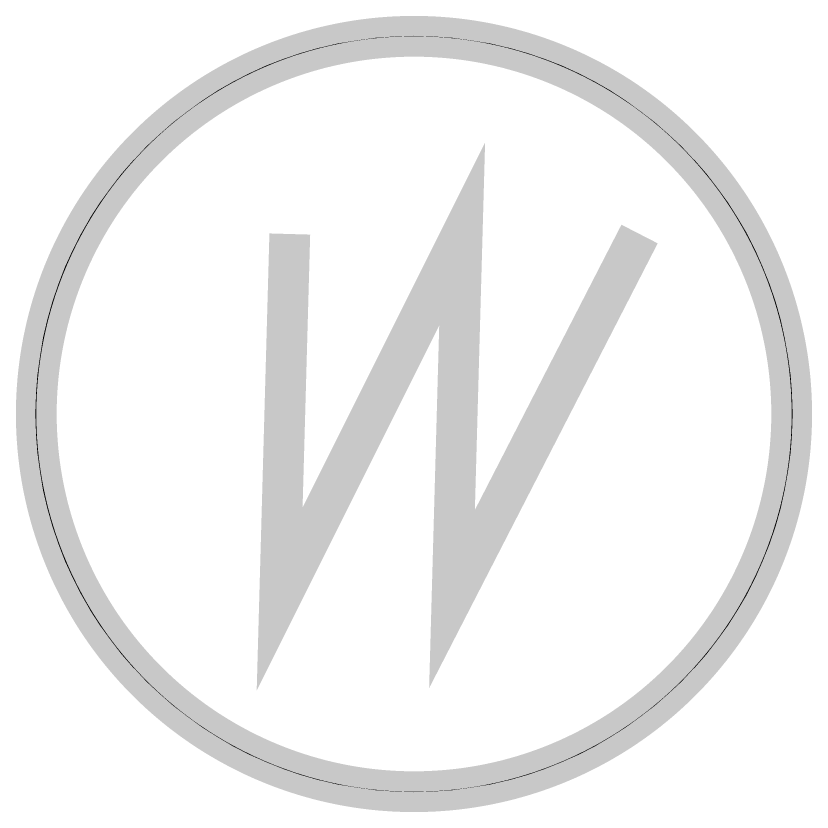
# Model space of a CAD drawing. Header units: inches. Extents: x -12627 to 89034, y -36671 to 6536.
# Drawn here: x 4122.73 to 4154.35, y 1617.08 to 1648.7 of the extents above; entities that cross this region are included whole.
import ezdxf

# ---------------------------------------------------------------- set-up
doc = ezdxf.new("R2010")
doc.units = ezdxf.units.IN
doc.header["$MEASUREMENT"] = 0
doc.set_wipeout_variables(frame=1)
doc.layers.add('22 (E) Water', color=150, linetype='WATER', true_color=0x007fff)
doc.styles.get("Standard").update_dxf_attribs({"font": 'arial.ttf'})
doc.linetypes.add('WATER', pattern='A,0.5,-0.03,["W",Standard,S=0.07,R=0,X=0.01,Y=-0.03],-0.13,0.3', length=0.96)

# ---------------------------------------------------------------- blocks, each defined once
blk = doc.blocks.new('MANHOLE - WATER')
blk.add_circle((0, 0), 0.0926)
blk.add_wipeout([(-0.0926, -0.00028), (-0.0926, -0.00085), (-0.09259, -0.00142), (-0.09258, -0.00199), (-0.09257, -0.00256), (-0.09255, -0.00312), (-0.09253, -0.00369), (-0.0925, -0.00426), (-0.09248, -0.00483), (-0.09244, -0.00539), (-0.09241, -0.00596), (-0.09237, -0.00653), (-0.09233, -0.0071), (-0.09228, -0.00766), (-0.09224, -0.00823), (-0.09218, -0.00879), (-0.09213, -0.00936), (-0.09207, -0.00992), (-0.09201, -0.01049), (-0.09194, -0.01105), (-0.09187, -0.01162), (-0.0918, -0.01218), (-0.09172, -0.01274), (-0.09164, -0.01331), (-0.09156, -0.01387), (-0.09147, -0.01443), (-0.09138, -0.01499), (-0.09129, -0.01555), (-0.09119, -0.01611), (-0.09109, -0.01667), (-0.09099, -0.01723), (-0.09088, -0.01779), (-0.09077, -0.01834), (-0.09065, -0.0189), (-0.09053, -0.01946), (-0.09041, -0.02001), (-0.09029, -0.02057), (-0.09016, -0.02112), (-0.09003, -0.02167), (-0.0899, -0.02222), (-0.08976, -0.02278), (-0.08962, -0.02333), (-0.08947, -0.02388), (-0.08932, -0.02442), (-0.08917, -0.02497), (-0.08902, -0.02552), (-0.08886, -0.02606), (-0.0887, -0.02661), (-0.08853, -0.02715), (-0.08836, -0.0277), (-0.08819, -0.02824), (-0.08802, -0.02878), (-0.08784, -0.02932), (-0.08766, -0.02986), (-0.08747, -0.03039), (-0.08728, -0.03093), (-0.08709, -0.03146), (-0.0869, -0.032), (-0.0867, -0.03253), (-0.0865, -0.03306), (-0.08629, -0.03359), (-0.08609, -0.03412), (-0.08588, -0.03465), (-0.08566, -0.03517), (-0.08544, -0.0357), (-0.08522, -0.03622), (-0.085, -0.03675), (-0.08477, -0.03727), (-0.08454, -0.03779), (-0.08431, -0.0383), (-0.08407, -0.03882), (-0.08383, -0.03934), (-0.08359, -0.03985), (-0.08334, -0.04036), (-0.08309, -0.04087), (-0.08284, -0.04138), (-0.08259, -0.04189), (-0.08233, -0.04239), (-0.08207, -0.0429), (-0.0818, -0.0434), (-0.08153, -0.0439), (-0.08126, -0.0444), (-0.08099, -0.0449), (-0.08071, -0.0454), (-0.08043, -0.04589), (-0.08015, -0.04638), (-0.07986, -0.04687), (-0.07957, -0.04736), (-0.07928, -0.04785), (-0.07899, -0.04834), (-0.07869, -0.04882), (-0.07839, -0.0493), (-0.07808, -0.04978), (-0.07778, -0.05026), (-0.07747, -0.05074), (-0.07715, -0.05121), (-0.07684, -0.05168), (-0.07652, -0.05215), (-0.0762, -0.05262), (-0.07587, -0.05309), (-0.07555, -0.05355), (-0.07522, -0.05402), (-0.07488, -0.05448), (-0.07455, -0.05493), (-0.07421, -0.05539), (-0.07387, -0.05585), (-0.07352, -0.0563), (-0.07318, -0.05675), (-0.07283, -0.0572), (-0.07248, -0.05764), (-0.07212, -0.05808), (-0.07176, -0.05853), (-0.0714, -0.05897), (-0.07104, -0.0594), (-0.07067, -0.05984), (-0.0703, -0.06027), (-0.06993, -0.0607), (-0.06956, -0.06113), (-0.06918, -0.06155), (-0.0688, -0.06198), (-0.06842, -0.0624), (-0.06804, -0.06282), (-0.06765, -0.06323), (-0.06726, -0.06365), (-0.06687, -0.06406), (-0.06648, -0.06447), (-0.06608, -0.06487), (-0.06568, -0.06528), (-0.06528, -0.06568), (-0.06487, -0.06608), (-0.06447, -0.06648), (-0.06406, -0.06687), (-0.06365, -0.06726), (-0.06323, -0.06765), (-0.06282, -0.06804), (-0.0624, -0.06842), (-0.06198, -0.0688), (-0.06155, -0.06918), (-0.06113, -0.06956), (-0.0607, -0.06993), (-0.06027, -0.0703), (-0.05984, -0.07067), (-0.0594, -0.07104), (-0.05897, -0.0714), (-0.05853, -0.07176), (-0.05808, -0.07212), (-0.05764, -0.07248), (-0.0572, -0.07283), (-0.05675, -0.07318), (-0.0563, -0.07352), (-0.05585, -0.07387), (-0.05539, -0.07421), (-0.05493, -0.07455), (-0.05448, -0.07488), (-0.05402, -0.07522), (-0.05355, -0.07555), (-0.05309, -0.07587), (-0.05262, -0.0762), (-0.05215, -0.07652), (-0.05168, -0.07684), (-0.05121, -0.07715), (-0.05074, -0.07747), (-0.05026, -0.07778), (-0.04978, -0.07808), (-0.0493, -0.07839), (-0.04882, -0.07869), (-0.04834, -0.07899), (-0.04785, -0.07928), (-0.04736, -0.07957), (-0.04687, -0.07986), (-0.04638, -0.08015), (-0.04589, -0.08043), (-0.0454, -0.08071), (-0.0449, -0.08099), (-0.0444, -0.08126), (-0.0439, -0.08153), (-0.0434, -0.0818), (-0.0429, -0.08207), (-0.04239, -0.08233), (-0.04189, -0.08259), (-0.04138, -0.08284), (-0.04087, -0.08309), (-0.04036, -0.08334), (-0.03985, -0.08359), (-0.03934, -0.08383), (-0.03882, -0.08407), (-0.0383, -0.08431), (-0.03779, -0.08454), (-0.03727, -0.08477), (-0.03675, -0.085), (-0.03622, -0.08522), (-0.0357, -0.08544), (-0.03517, -0.08566), (-0.03465, -0.08588), (-0.03412, -0.08609), (-0.03359, -0.08629), (-0.03306, -0.0865), (-0.03253, -0.0867), (-0.032, -0.0869), (-0.03146, -0.08709), (-0.03093, -0.08728), (-0.03039, -0.08747), (-0.02986, -0.08766), (-0.02932, -0.08784), (-0.02878, -0.08802), (-0.02824, -0.08819), (-0.0277, -0.08836), (-0.02715, -0.08853), (-0.02661, -0.0887), (-0.02606, -0.08886), (-0.02552, -0.08902), (-0.02497, -0.08917), (-0.02442, -0.08932), (-0.02388, -0.08947), (-0.02333, -0.08962), (-0.02278, -0.08976), (-0.02222, -0.0899), (-0.02167, -0.09003), (-0.02112, -0.09016), (-0.02057, -0.09029), (-0.02001, -0.09041), (-0.01946, -0.09053), (-0.0189, -0.09065), (-0.01834, -0.09077), (-0.01779, -0.09088), (-0.01723, -0.09099), (-0.01667, -0.09109), (-0.01611, -0.09119), (-0.01555, -0.09129), (-0.01499, -0.09138), (-0.01443, -0.09147), (-0.01387, -0.09156), (-0.01331, -0.09164), (-0.01274, -0.09172), (-0.01218, -0.0918), (-0.01162, -0.09187), (-0.01105, -0.09194), (-0.01049, -0.09201), (-0.00992, -0.09207), (-0.00936, -0.09213), (-0.00879, -0.09218), (-0.00823, -0.09224), (-0.00766, -0.09228), (-0.0071, -0.09233), (-0.00653, -0.09237), (-0.00596, -0.09241), (-0.00539, -0.09244), (-0.00483, -0.09248), (-0.00426, -0.0925), (-0.00369, -0.09253), (-0.00312, -0.09255), (-0.00256, -0.09257), (-0.00199, -0.09258), (-0.00142, -0.09259), (-0.00085, -0.0926), (-0.00028, -0.0926), (0.00028, -0.0926), (0.00085, -0.0926), (0.00142, -0.09259), (0.00199, -0.09258), (0.00256, -0.09257), (0.00312, -0.09255), (0.00369, -0.09253), (0.00426, -0.0925), (0.00483, -0.09248), (0.00539, -0.09244), (0.00596, -0.09241), (0.00653, -0.09237), (0.0071, -0.09233), (0.00766, -0.09228), (0.00823, -0.09224), (0.00879, -0.09218), (0.00936, -0.09213), (0.00992, -0.09207), (0.01049, -0.09201), (0.01105, -0.09194), (0.01162, -0.09187), (0.01218, -0.0918), (0.01274, -0.09172), (0.01331, -0.09164), (0.01387, -0.09156), (0.01443, -0.09147), (0.01499, -0.09138), (0.01555, -0.09129), (0.01611, -0.09119), (0.01667, -0.09109), (0.01723, -0.09099), (0.01779, -0.09088), (0.01834, -0.09077), (0.0189, -0.09065), (0.01946, -0.09053), (0.02001, -0.09041), (0.02057, -0.09029), (0.02112, -0.09016), (0.02167, -0.09003), (0.02222, -0.0899), (0.02278, -0.08976), (0.02333, -0.08962), (0.02388, -0.08947), (0.02442, -0.08932), (0.02497, -0.08917), (0.02552, -0.08902), (0.02606, -0.08886), (0.02661, -0.0887), (0.02715, -0.08853), (0.0277, -0.08836), (0.02824, -0.08819), (0.02878, -0.08802), (0.02932, -0.08784), (0.02986, -0.08766), (0.03039, -0.08747), (0.03093, -0.08728), (0.03146, -0.08709), (0.032, -0.0869), (0.03253, -0.0867), (0.03306, -0.0865), (0.03359, -0.08629), (0.03412, -0.08609), (0.03465, -0.08588), (0.03517, -0.08566), (0.0357, -0.08544), (0.03622, -0.08522), (0.03675, -0.085), (0.03727, -0.08477), (0.03779, -0.08454), (0.0383, -0.08431), (0.03882, -0.08407), (0.03934, -0.08383), (0.03985, -0.08359), (0.04036, -0.08334), (0.04087, -0.08309), (0.04138, -0.08284), (0.04189, -0.08259), (0.04239, -0.08233), (0.0429, -0.08207), (0.0434, -0.0818), (0.0439, -0.08153), (0.0444, -0.08126), (0.0449, -0.08099), (0.0454, -0.08071), (0.04589, -0.08043), (0.04638, -0.08015), (0.04687, -0.07986), (0.04736, -0.07957), (0.04785, -0.07928), (0.04834, -0.07899), (0.04882, -0.07869), (0.0493, -0.07839), (0.04978, -0.07808), (0.05026, -0.07778), (0.05074, -0.07747), (0.05121, -0.07715), (0.05168, -0.07684), (0.05215, -0.07652), (0.05262, -0.0762), (0.05309, -0.07587), (0.05355, -0.07555), (0.05402, -0.07522), (0.05448, -0.07488), (0.05493, -0.07455), (0.05539, -0.07421), (0.05585, -0.07387), (0.0563, -0.07352), (0.05675, -0.07318), (0.0572, -0.07283), (0.05764, -0.07248), (0.05808, -0.07212), (0.05853, -0.07176), (0.05897, -0.0714), (0.0594, -0.07104), (0.05984, -0.07067), (0.06027, -0.0703), (0.0607, -0.06993), (0.06113, -0.06956), (0.06155, -0.06918), (0.06198, -0.0688), (0.0624, -0.06842), (0.06282, -0.06804), (0.06323, -0.06765), (0.06365, -0.06726), (0.06406, -0.06687), (0.06447, -0.06648), (0.06487, -0.06608), (0.06528, -0.06568), (0.06568, -0.06528), (0.06608, -0.06487), (0.06648, -0.06447), (0.06687, -0.06406), (0.06726, -0.06365), (0.06765, -0.06323), (0.06804, -0.06282), (0.06842, -0.0624), (0.0688, -0.06198), (0.06918, -0.06155), (0.06956, -0.06113), (0.06993, -0.0607), (0.0703, -0.06027), (0.07067, -0.05984), (0.07104, -0.0594), (0.0714, -0.05897), (0.07176, -0.05853), (0.07212, -0.05808), (0.07248, -0.05764), (0.07283, -0.0572), (0.07318, -0.05675), (0.07352, -0.0563), (0.07387, -0.05585), (0.07421, -0.05539), (0.07455, -0.05493), (0.07488, -0.05448), (0.07522, -0.05402), (0.07555, -0.05355), (0.07587, -0.05309), (0.0762, -0.05262), (0.07652, -0.05215), (0.07684, -0.05168), (0.07715, -0.05121), (0.07747, -0.05074), (0.07778, -0.05026), (0.07808, -0.04978), (0.07839, -0.0493), (0.07869, -0.04882), (0.07899, -0.04834), (0.07928, -0.04785), (0.07957, -0.04736), (0.07986, -0.04687), (0.08015, -0.04638), (0.08043, -0.04589), (0.08071, -0.0454), (0.08099, -0.0449), (0.08126, -0.0444), (0.08153, -0.0439), (0.0818, -0.0434), (0.08207, -0.0429), (0.08233, -0.04239), (0.08259, -0.04189), (0.08284, -0.04138), (0.08309, -0.04087), (0.08334, -0.04036), (0.08359, -0.03985), (0.08383, -0.03934), (0.08407, -0.03882), (0.08431, -0.0383), (0.08454, -0.03779), (0.08477, -0.03727), (0.085, -0.03675), (0.08522, -0.03622), (0.08544, -0.0357), (0.08566, -0.03517), (0.08588, -0.03465), (0.08609, -0.03412), (0.08629, -0.03359), (0.0865, -0.03306), (0.0867, -0.03253), (0.0869, -0.032), (0.08709, -0.03146), (0.08728, -0.03093), (0.08747, -0.03039), (0.08766, -0.02986), (0.08784, -0.02932), (0.08802, -0.02878), (0.08819, -0.02824), (0.08836, -0.0277), (0.08853, -0.02715), (0.0887, -0.02661), (0.08886, -0.02606), (0.08902, -0.02552), (0.08917, -0.02497), (0.08932, -0.02442), (0.08947, -0.02388), (0.08962, -0.02333), (0.08976, -0.02278), (0.0899, -0.02222), (0.09003, -0.02167), (0.09016, -0.02112), (0.09029, -0.02057), (0.09041, -0.02001), (0.09053, -0.01946), (0.09065, -0.0189), (0.09077, -0.01834), (0.09088, -0.01779), (0.09099, -0.01723), (0.09109, -0.01667), (0.09119, -0.01611), (0.09129, -0.01555), (0.09138, -0.01499), (0.09147, -0.01443), (0.09156, -0.01387), (0.09164, -0.01331), (0.09172, -0.01274), (0.0918, -0.01218), (0.09187, -0.01162), (0.09194, -0.01105), (0.09201, -0.01049), (0.09207, -0.00992), (0.09213, -0.00936), (0.09218, -0.00879), (0.09224, -0.00823), (0.09228, -0.00766), (0.09233, -0.0071), (0.09237, -0.00653), (0.09241, -0.00596), (0.09244, -0.00539), (0.09248, -0.00483), (0.0925, -0.00426), (0.09253, -0.00369), (0.09255, -0.00312), (0.09257, -0.00256), (0.09258, -0.00199), (0.09259, -0.00142), (0.0926, -0.00085), (0.0926, -0.00028), (0.0926, 0.00028), (0.0926, 0.00085), (0.09259, 0.00142), (0.09258, 0.00199), (0.09257, 0.00256), (0.09255, 0.00312), (0.09253, 0.00369), (0.0925, 0.00426), (0.09248, 0.00483), (0.09244, 0.00539), (0.09241, 0.00596), (0.09237, 0.00653), (0.09233, 0.0071), (0.09228, 0.00766), (0.09224, 0.00823), (0.09218, 0.00879), (0.09213, 0.00936), (0.09207, 0.00992), (0.09201, 0.01049), (0.09194, 0.01105), (0.09187, 0.01162), (0.0918, 0.01218), (0.09172, 0.01274), (0.09164, 0.01331), (0.09156, 0.01387), (0.09147, 0.01443), (0.09138, 0.01499), (0.09129, 0.01555), (0.09119, 0.01611), (0.09109, 0.01667), (0.09099, 0.01723), (0.09088, 0.01779), (0.09077, 0.01834), (0.09065, 0.0189), (0.09053, 0.01946), (0.09041, 0.02001), (0.09029, 0.02057), (0.09016, 0.02112), (0.09003, 0.02167), (0.0899, 0.02222), (0.08976, 0.02278), (0.08962, 0.02333), (0.08947, 0.02388), (0.08932, 0.02442), (0.08917, 0.02497), (0.08902, 0.02552), (0.08886, 0.02606), (0.0887, 0.02661), (0.08853, 0.02715), (0.08836, 0.0277), (0.08819, 0.02824), (0.08802, 0.02878), (0.08784, 0.02932), (0.08766, 0.02986), (0.08747, 0.03039), (0.08728, 0.03093), (0.08709, 0.03146), (0.0869, 0.032), (0.0867, 0.03253), (0.0865, 0.03306), (0.08629, 0.03359), (0.08609, 0.03412), (0.08588, 0.03465), (0.08566, 0.03517), (0.08544, 0.0357), (0.08522, 0.03622), (0.085, 0.03675), (0.08477, 0.03727), (0.08454, 0.03779), (0.08431, 0.0383), (0.08407, 0.03882), (0.08383, 0.03934), (0.08359, 0.03985), (0.08334, 0.04036), (0.08309, 0.04087), (0.08284, 0.04138), (0.08259, 0.04189), (0.08233, 0.04239), (0.08207, 0.0429), (0.0818, 0.0434), (0.08153, 0.0439), (0.08126, 0.0444), (0.08099, 0.0449), (0.08071, 0.0454), (0.08043, 0.04589), (0.08015, 0.04638), (0.07986, 0.04687), (0.07957, 0.04736), (0.07928, 0.04785), (0.07899, 0.04834), (0.07869, 0.04882), (0.07839, 0.0493), (0.07808, 0.04978), (0.07778, 0.05026), (0.07747, 0.05074), (0.07715, 0.05121), (0.07684, 0.05168), (0.07652, 0.05215), (0.0762, 0.05262), (0.07587, 0.05309), (0.07555, 0.05355), (0.07522, 0.05402), (0.07488, 0.05448), (0.07455, 0.05493), (0.07421, 0.05539), (0.07387, 0.05585), (0.07352, 0.0563), (0.07318, 0.05675), (0.07283, 0.0572), (0.07248, 0.05764), (0.07212, 0.05808), (0.07176, 0.05853), (0.0714, 0.05897), (0.07104, 0.0594), (0.07067, 0.05984), (0.0703, 0.06027), (0.06993, 0.0607), (0.06956, 0.06113), (0.06918, 0.06155), (0.0688, 0.06198), (0.06842, 0.0624), (0.06804, 0.06282), (0.06765, 0.06323), (0.06726, 0.06365), (0.06687, 0.06406), (0.06648, 0.06447), (0.06608, 0.06487), (0.06568, 0.06528), (0.06528, 0.06568), (0.06487, 0.06608), (0.06447, 0.06648), (0.06406, 0.06687), (0.06365, 0.06726), (0.06323, 0.06765), (0.06282, 0.06804), (0.0624, 0.06842), (0.06198, 0.0688), (0.06155, 0.06918), (0.06113, 0.06956), (0.0607, 0.06993), (0.06027, 0.0703), (0.05984, 0.07067), (0.0594, 0.07104), (0.05897, 0.0714), (0.05853, 0.07176), (0.05808, 0.07212), (0.05764, 0.07248), (0.0572, 0.07283), (0.05675, 0.07318), (0.0563, 0.07352), (0.05585, 0.07387), (0.05539, 0.07421), (0.05493, 0.07455), (0.05448, 0.07488), (0.05402, 0.07522), (0.05355, 0.07555), (0.05309, 0.07587), (0.05262, 0.0762), (0.05215, 0.07652), (0.05168, 0.07684), (0.05121, 0.07715), (0.05074, 0.07747), (0.05026, 0.07778), (0.04978, 0.07808), (0.0493, 0.07839), (0.04882, 0.07869), (0.04834, 0.07899), (0.04785, 0.07928), (0.04736, 0.07957), (0.04687, 0.07986), (0.04638, 0.08015), (0.04589, 0.08043), (0.0454, 0.08071), (0.0449, 0.08099), (0.0444, 0.08126), (0.0439, 0.08153), (0.0434, 0.0818), (0.0429, 0.08207), (0.04239, 0.08233), (0.04189, 0.08259), (0.04138, 0.08284), (0.04087, 0.08309), (0.04036, 0.08334), (0.03985, 0.08359), (0.03934, 0.08383), (0.03882, 0.08407), (0.0383, 0.08431), (0.03779, 0.08454), (0.03727, 0.08477), (0.03675, 0.085), (0.03622, 0.08522), (0.0357, 0.08544), (0.03517, 0.08566), (0.03465, 0.08588), (0.03412, 0.08609), (0.03359, 0.08629), (0.03306, 0.0865), (0.03253, 0.0867), (0.032, 0.0869), (0.03146, 0.08709), (0.03093, 0.08728), (0.03039, 0.08747), (0.02986, 0.08766), (0.02932, 0.08784), (0.02878, 0.08802), (0.02824, 0.08819), (0.0277, 0.08836), (0.02715, 0.08853), (0.02661, 0.0887), (0.02606, 0.08886), (0.02552, 0.08902), (0.02497, 0.08917), (0.02442, 0.08932), (0.02388, 0.08947), (0.02333, 0.08962), (0.02278, 0.08976), (0.02222, 0.0899), (0.02167, 0.09003), (0.02112, 0.09016), (0.02057, 0.09029), (0.02001, 0.09041), (0.01946, 0.09053), (0.0189, 0.09065), (0.01834, 0.09077), (0.01779, 0.09088), (0.01723, 0.09099), (0.01667, 0.09109), (0.01611, 0.09119), (0.01555, 0.09129), (0.01499, 0.09138), (0.01443, 0.09147), (0.01387, 0.09156), (0.01331, 0.09164), (0.01274, 0.09172), (0.01218, 0.0918), (0.01162, 0.09187), (0.01105, 0.09194), (0.01049, 0.09201), (0.00992, 0.09207), (0.00936, 0.09213), (0.00879, 0.09218), (0.00823, 0.09224), (0.00766, 0.09228), (0.0071, 0.09233), (0.00653, 0.09237), (0.00596, 0.09241), (0.00539, 0.09244), (0.00483, 0.09248), (0.00426, 0.0925), (0.00369, 0.09253), (0.00312, 0.09255), (0.00256, 0.09257), (0.00199, 0.09258), (0.00142, 0.09259), (0.00085, 0.0926), (0.00028, 0.0926), (-0.00028, 0.0926), (-0.00085, 0.0926), (-0.00142, 0.09259), (-0.00199, 0.09258), (-0.00256, 0.09257), (-0.00312, 0.09255), (-0.00369, 0.09253), (-0.00426, 0.0925), (-0.00483, 0.09248), (-0.00539, 0.09244), (-0.00596, 0.09241), (-0.00653, 0.09237), (-0.0071, 0.09233), (-0.00766, 0.09228), (-0.00823, 0.09224), (-0.00879, 0.09218), (-0.00936, 0.09213), (-0.00992, 0.09207), (-0.01049, 0.09201), (-0.01105, 0.09194), (-0.01162, 0.09187), (-0.01218, 0.0918), (-0.01274, 0.09172), (-0.01331, 0.09164), (-0.01387, 0.09156), (-0.01443, 0.09147), (-0.01499, 0.09138), (-0.01555, 0.09129), (-0.01611, 0.09119), (-0.01667, 0.09109), (-0.01723, 0.09099), (-0.01779, 0.09088), (-0.01834, 0.09077), (-0.0189, 0.09065), (-0.01946, 0.09053), (-0.02001, 0.09041), (-0.02057, 0.09029), (-0.02112, 0.09016), (-0.02167, 0.09003), (-0.02222, 0.0899), (-0.02278, 0.08976), (-0.02333, 0.08962), (-0.02388, 0.08947), (-0.02442, 0.08932), (-0.02497, 0.08917), (-0.02552, 0.08902), (-0.02606, 0.08886), (-0.02661, 0.0887), (-0.02715, 0.08853), (-0.0277, 0.08836), (-0.02824, 0.08819), (-0.02878, 0.08802), (-0.02932, 0.08784), (-0.02986, 0.08766), (-0.03039, 0.08747), (-0.03093, 0.08728), (-0.03146, 0.08709), (-0.032, 0.0869), (-0.03253, 0.0867), (-0.03306, 0.0865), (-0.03359, 0.08629), (-0.03412, 0.08609), (-0.03465, 0.08588), (-0.03517, 0.08566), (-0.0357, 0.08544), (-0.03622, 0.08522), (-0.03675, 0.085), (-0.03727, 0.08477), (-0.03779, 0.08454), (-0.0383, 0.08431), (-0.03882, 0.08407), (-0.03934, 0.08383), (-0.03985, 0.08359), (-0.04036, 0.08334), (-0.04087, 0.08309), (-0.04138, 0.08284), (-0.04189, 0.08259), (-0.04239, 0.08233), (-0.0429, 0.08207), (-0.0434, 0.0818), (-0.0439, 0.08153), (-0.0444, 0.08126), (-0.0449, 0.08099), (-0.0454, 0.08071), (-0.04589, 0.08043), (-0.04638, 0.08015), (-0.04687, 0.07986), (-0.04736, 0.07957), (-0.04785, 0.07928), (-0.04834, 0.07899), (-0.04882, 0.07869), (-0.0493, 0.07839), (-0.04978, 0.07808), (-0.05026, 0.07778), (-0.05074, 0.07747), (-0.05121, 0.07715), (-0.05168, 0.07684), (-0.05215, 0.07652), (-0.05262, 0.0762), (-0.05309, 0.07587), (-0.05355, 0.07555), (-0.05402, 0.07522), (-0.05448, 0.07488), (-0.05493, 0.07455), (-0.05539, 0.07421), (-0.05585, 0.07387), (-0.0563, 0.07352), (-0.05675, 0.07318), (-0.0572, 0.07283), (-0.05764, 0.07248), (-0.05808, 0.07212), (-0.05853, 0.07176), (-0.05897, 0.0714), (-0.0594, 0.07104), (-0.05984, 0.07067), (-0.06027, 0.0703), (-0.0607, 0.06993), (-0.06113, 0.06956), (-0.06155, 0.06918), (-0.06198, 0.0688), (-0.0624, 0.06842), (-0.06282, 0.06804), (-0.06323, 0.06765), (-0.06365, 0.06726), (-0.06406, 0.06687), (-0.06447, 0.06648), (-0.06487, 0.06608), (-0.06528, 0.06568), (-0.06568, 0.06528), (-0.06608, 0.06487), (-0.06648, 0.06447), (-0.06687, 0.06406), (-0.06726, 0.06365), (-0.06765, 0.06323), (-0.06804, 0.06282), (-0.06842, 0.0624), (-0.0688, 0.06198), (-0.06918, 0.06155), (-0.06956, 0.06113), (-0.06993, 0.0607), (-0.0703, 0.06027), (-0.07067, 0.05984), (-0.07104, 0.0594), (-0.0714, 0.05897), (-0.07176, 0.05853), (-0.07212, 0.05808), (-0.07248, 0.05764), (-0.07283, 0.0572), (-0.07318, 0.05675), (-0.07352, 0.0563), (-0.07387, 0.05585), (-0.07421, 0.05539), (-0.07455, 0.05493), (-0.07488, 0.05448), (-0.07522, 0.05402), (-0.07555, 0.05355), (-0.07587, 0.05309), (-0.0762, 0.05262), (-0.07652, 0.05215), (-0.07684, 0.05168), (-0.07715, 0.05121), (-0.07747, 0.05074), (-0.07778, 0.05026), (-0.07808, 0.04978), (-0.07839, 0.0493), (-0.07869, 0.04882), (-0.07899, 0.04834), (-0.07928, 0.04785), (-0.07957, 0.04736), (-0.07986, 0.04687), (-0.08015, 0.04638), (-0.08043, 0.04589), (-0.08071, 0.0454), (-0.08099, 0.0449), (-0.08126, 0.0444), (-0.08153, 0.0439), (-0.0818, 0.0434), (-0.08207, 0.0429), (-0.08233, 0.04239), (-0.08259, 0.04189), (-0.08284, 0.04138), (-0.08309, 0.04087), (-0.08334, 0.04036), (-0.08359, 0.03985), (-0.08383, 0.03934), (-0.08407, 0.03882), (-0.08431, 0.0383), (-0.08454, 0.03779), (-0.08477, 0.03727), (-0.085, 0.03675), (-0.08522, 0.03622), (-0.08544, 0.0357), (-0.08566, 0.03517), (-0.08588, 0.03465), (-0.08609, 0.03412), (-0.08629, 0.03359), (-0.0865, 0.03306), (-0.0867, 0.03253), (-0.0869, 0.032), (-0.08709, 0.03146), (-0.08728, 0.03093), (-0.08747, 0.03039), (-0.08766, 0.02986), (-0.08784, 0.02932), (-0.08802, 0.02878), (-0.08819, 0.02824), (-0.08836, 0.0277), (-0.08853, 0.02715), (-0.0887, 0.02661), (-0.08886, 0.02606), (-0.08902, 0.02552), (-0.08917, 0.02497), (-0.08932, 0.02442), (-0.08947, 0.02388), (-0.08962, 0.02333), (-0.08976, 0.02278), (-0.0899, 0.02222), (-0.09003, 0.02167), (-0.09016, 0.02112), (-0.09029, 0.02057), (-0.09041, 0.02001), (-0.09053, 0.01946), (-0.09065, 0.0189), (-0.09077, 0.01834), (-0.09088, 0.01779), (-0.09099, 0.01723), (-0.09109, 0.01667), (-0.09119, 0.01611), (-0.09129, 0.01555), (-0.09138, 0.01499), (-0.09147, 0.01443), (-0.09156, 0.01387), (-0.09164, 0.01331), (-0.09172, 0.01274), (-0.0918, 0.01218), (-0.09187, 0.01162), (-0.09194, 0.01105), (-0.09201, 0.01049), (-0.09207, 0.00992), (-0.09213, 0.00936), (-0.09218, 0.00879), (-0.09224, 0.00823), (-0.09228, 0.00766), (-0.09233, 0.0071), (-0.09237, 0.00653), (-0.09241, 0.00596), (-0.09244, 0.00539), (-0.09248, 0.00483), (-0.0925, 0.00426), (-0.09253, 0.00369), (-0.09255, 0.00312), (-0.09257, 0.00256), (-0.09258, 0.00199), (-0.09259, 0.00142), (-0.0926, 0.00085), (-0.0926, 0.00028)])
at = {"const_width": 0.01}
blk.add_lwpolyline([(-0.0926, -0.00028), (-0.0926, -0.00085), (-0.09259, -0.00142), (-0.09258, -0.00199), (-0.09257, -0.00256), (-0.09255, -0.00312), (-0.09253, -0.00369), (-0.0925, -0.00426), (-0.09248, -0.00483), (-0.09244, -0.00539), (-0.09241, -0.00596), (-0.09237, -0.00653), (-0.09233, -0.0071), (-0.09228, -0.00766), (-0.09224, -0.00823), (-0.09218, -0.00879), (-0.09213, -0.00936), (-0.09207, -0.00992), (-0.09201, -0.01049), (-0.09194, -0.01105), (-0.09187, -0.01162), (-0.0918, -0.01218), (-0.09172, -0.01274), (-0.09164, -0.01331), (-0.09156, -0.01387), (-0.09147, -0.01443), (-0.09138, -0.01499), (-0.09129, -0.01555), (-0.09119, -0.01611), (-0.09109, -0.01667), (-0.09099, -0.01723), (-0.09088, -0.01779), (-0.09077, -0.01834), (-0.09065, -0.0189), (-0.09053, -0.01946), (-0.09041, -0.02001), (-0.09029, -0.02057), (-0.09016, -0.02112), (-0.09003, -0.02167), (-0.0899, -0.02222), (-0.08976, -0.02278), (-0.08962, -0.02333), (-0.08947, -0.02388), (-0.08932, -0.02442), (-0.08917, -0.02497), (-0.08902, -0.02552), (-0.08886, -0.02606), (-0.0887, -0.02661), (-0.08853, -0.02715), (-0.08836, -0.0277), (-0.08819, -0.02824), (-0.08802, -0.02878), (-0.08784, -0.02932), (-0.08766, -0.02986), (-0.08747, -0.03039), (-0.08728, -0.03093), (-0.08709, -0.03146), (-0.0869, -0.032), (-0.0867, -0.03253), (-0.0865, -0.03306), (-0.08629, -0.03359), (-0.08609, -0.03412), (-0.08588, -0.03465), (-0.08566, -0.03517), (-0.08544, -0.0357), (-0.08522, -0.03622), (-0.085, -0.03675), (-0.08477, -0.03727), (-0.08454, -0.03779), (-0.08431, -0.0383), (-0.08407, -0.03882), (-0.08383, -0.03934), (-0.08359, -0.03985), (-0.08334, -0.04036), (-0.08309, -0.04087), (-0.08284, -0.04138), (-0.08259, -0.04189), (-0.08233, -0.04239), (-0.08207, -0.0429), (-0.0818, -0.0434), (-0.08153, -0.0439), (-0.08126, -0.0444), (-0.08099, -0.0449), (-0.08071, -0.0454), (-0.08043, -0.04589), (-0.08015, -0.04638), (-0.07986, -0.04687), (-0.07957, -0.04736), (-0.07928, -0.04785), (-0.07899, -0.04834), (-0.07869, -0.04882), (-0.07839, -0.0493), (-0.07808, -0.04978), (-0.07778, -0.05026), (-0.07747, -0.05074), (-0.07715, -0.05121), (-0.07684, -0.05168), (-0.07652, -0.05215), (-0.0762, -0.05262), (-0.07587, -0.05309), (-0.07555, -0.05355), (-0.07522, -0.05402), (-0.07488, -0.05448), (-0.07455, -0.05493), (-0.07421, -0.05539), (-0.07387, -0.05585), (-0.07352, -0.0563), (-0.07318, -0.05675), (-0.07283, -0.0572), (-0.07248, -0.05764), (-0.07212, -0.05808), (-0.07176, -0.05853), (-0.0714, -0.05897), (-0.07104, -0.0594), (-0.07067, -0.05984), (-0.0703, -0.06027), (-0.06993, -0.0607), (-0.06956, -0.06113), (-0.06918, -0.06155), (-0.0688, -0.06198), (-0.06842, -0.0624), (-0.06804, -0.06282), (-0.06765, -0.06323), (-0.06726, -0.06365), (-0.06687, -0.06406), (-0.06648, -0.06447), (-0.06608, -0.06487), (-0.06568, -0.06528), (-0.06528, -0.06568), (-0.06487, -0.06608), (-0.06447, -0.06648), (-0.06406, -0.06687), (-0.06365, -0.06726), (-0.06323, -0.06765), (-0.06282, -0.06804), (-0.0624, -0.06842), (-0.06198, -0.0688), (-0.06155, -0.06918), (-0.06113, -0.06956), (-0.0607, -0.06993), (-0.06027, -0.0703), (-0.05984, -0.07067), (-0.0594, -0.07104), (-0.05897, -0.0714), (-0.05853, -0.07176), (-0.05808, -0.07212), (-0.05764, -0.07248), (-0.0572, -0.07283), (-0.05675, -0.07318), (-0.0563, -0.07352), (-0.05585, -0.07387), (-0.05539, -0.07421), (-0.05493, -0.07455), (-0.05448, -0.07488), (-0.05402, -0.07522), (-0.05355, -0.07555), (-0.05309, -0.07587), (-0.05262, -0.0762), (-0.05215, -0.07652), (-0.05168, -0.07684), (-0.05121, -0.07715), (-0.05074, -0.07747), (-0.05026, -0.07778), (-0.04978, -0.07808), (-0.0493, -0.07839), (-0.04882, -0.07869), (-0.04834, -0.07899), (-0.04785, -0.07928), (-0.04736, -0.07957), (-0.04687, -0.07986), (-0.04638, -0.08015), (-0.04589, -0.08043), (-0.0454, -0.08071), (-0.0449, -0.08099), (-0.0444, -0.08126), (-0.0439, -0.08153), (-0.0434, -0.0818), (-0.0429, -0.08207), (-0.04239, -0.08233), (-0.04189, -0.08259), (-0.04138, -0.08284), (-0.04087, -0.08309), (-0.04036, -0.08334), (-0.03985, -0.08359), (-0.03934, -0.08383), (-0.03882, -0.08407), (-0.0383, -0.08431), (-0.03779, -0.08454), (-0.03727, -0.08477), (-0.03675, -0.085), (-0.03622, -0.08522), (-0.0357, -0.08544), (-0.03517, -0.08566), (-0.03465, -0.08588), (-0.03412, -0.08609), (-0.03359, -0.08629), (-0.03306, -0.0865), (-0.03253, -0.0867), (-0.032, -0.0869), (-0.03146, -0.08709), (-0.03093, -0.08728), (-0.03039, -0.08747), (-0.02986, -0.08766), (-0.02932, -0.08784), (-0.02878, -0.08802), (-0.02824, -0.08819), (-0.0277, -0.08836), (-0.02715, -0.08853), (-0.02661, -0.0887), (-0.02606, -0.08886), (-0.02552, -0.08902), (-0.02497, -0.08917), (-0.02442, -0.08932), (-0.02388, -0.08947), (-0.02333, -0.08962), (-0.02278, -0.08976), (-0.02222, -0.0899), (-0.02167, -0.09003), (-0.02112, -0.09016), (-0.02057, -0.09029), (-0.02001, -0.09041), (-0.01946, -0.09053), (-0.0189, -0.09065), (-0.01834, -0.09077), (-0.01779, -0.09088), (-0.01723, -0.09099), (-0.01667, -0.09109), (-0.01611, -0.09119), (-0.01555, -0.09129), (-0.01499, -0.09138), (-0.01443, -0.09147), (-0.01387, -0.09156), (-0.01331, -0.09164), (-0.01274, -0.09172), (-0.01218, -0.0918), (-0.01162, -0.09187), (-0.01105, -0.09194), (-0.01049, -0.09201), (-0.00992, -0.09207), (-0.00936, -0.09213), (-0.00879, -0.09218), (-0.00823, -0.09224), (-0.00766, -0.09228), (-0.0071, -0.09233), (-0.00653, -0.09237), (-0.00596, -0.09241), (-0.00539, -0.09244), (-0.00483, -0.09248), (-0.00426, -0.0925), (-0.00369, -0.09253), (-0.00312, -0.09255), (-0.00256, -0.09257), (-0.00199, -0.09258), (-0.00142, -0.09259), (-0.00085, -0.0926), (-0.00028, -0.0926), (0.00028, -0.0926), (0.00085, -0.0926), (0.00142, -0.09259), (0.00199, -0.09258), (0.00256, -0.09257), (0.00312, -0.09255), (0.00369, -0.09253), (0.00426, -0.0925), (0.00483, -0.09248), (0.00539, -0.09244), (0.00596, -0.09241), (0.00653, -0.09237), (0.0071, -0.09233), (0.00766, -0.09228), (0.00823, -0.09224), (0.00879, -0.09218), (0.00936, -0.09213), (0.00992, -0.09207), (0.01049, -0.09201), (0.01105, -0.09194), (0.01162, -0.09187), (0.01218, -0.0918), (0.01274, -0.09172), (0.01331, -0.09164), (0.01387, -0.09156), (0.01443, -0.09147), (0.01499, -0.09138), (0.01555, -0.09129), (0.01611, -0.09119), (0.01667, -0.09109), (0.01723, -0.09099), (0.01779, -0.09088), (0.01834, -0.09077), (0.0189, -0.09065), (0.01946, -0.09053), (0.02001, -0.09041), (0.02057, -0.09029), (0.02112, -0.09016), (0.02167, -0.09003), (0.02222, -0.0899), (0.02278, -0.08976), (0.02333, -0.08962), (0.02388, -0.08947), (0.02442, -0.08932), (0.02497, -0.08917), (0.02552, -0.08902), (0.02606, -0.08886), (0.02661, -0.0887), (0.02715, -0.08853), (0.0277, -0.08836), (0.02824, -0.08819), (0.02878, -0.08802), (0.02932, -0.08784), (0.02986, -0.08766), (0.03039, -0.08747), (0.03093, -0.08728), (0.03146, -0.08709), (0.032, -0.0869), (0.03253, -0.0867), (0.03306, -0.0865), (0.03359, -0.08629), (0.03412, -0.08609), (0.03465, -0.08588), (0.03517, -0.08566), (0.0357, -0.08544), (0.03622, -0.08522), (0.03675, -0.085), (0.03727, -0.08477), (0.03779, -0.08454), (0.0383, -0.08431), (0.03882, -0.08407), (0.03934, -0.08383), (0.03985, -0.08359), (0.04036, -0.08334), (0.04087, -0.08309), (0.04138, -0.08284), (0.04189, -0.08259), (0.04239, -0.08233), (0.0429, -0.08207), (0.0434, -0.0818), (0.0439, -0.08153), (0.0444, -0.08126), (0.0449, -0.08099), (0.0454, -0.08071), (0.04589, -0.08043), (0.04638, -0.08015), (0.04687, -0.07986), (0.04736, -0.07957), (0.04785, -0.07928), (0.04834, -0.07899), (0.04882, -0.07869), (0.0493, -0.07839), (0.04978, -0.07808), (0.05026, -0.07778), (0.05074, -0.07747), (0.05121, -0.07715), (0.05168, -0.07684), (0.05215, -0.07652), (0.05262, -0.0762), (0.05309, -0.07587), (0.05355, -0.07555), (0.05402, -0.07522), (0.05448, -0.07488), (0.05493, -0.07455), (0.05539, -0.07421), (0.05585, -0.07387), (0.0563, -0.07352), (0.05675, -0.07318), (0.0572, -0.07283), (0.05764, -0.07248), (0.05808, -0.07212), (0.05853, -0.07176), (0.05897, -0.0714), (0.0594, -0.07104), (0.05984, -0.07067), (0.06027, -0.0703), (0.0607, -0.06993), (0.06113, -0.06956), (0.06155, -0.06918), (0.06198, -0.0688), (0.0624, -0.06842), (0.06282, -0.06804), (0.06323, -0.06765), (0.06365, -0.06726), (0.06406, -0.06687), (0.06447, -0.06648), (0.06487, -0.06608), (0.06528, -0.06568), (0.06568, -0.06528), (0.06608, -0.06487), (0.06648, -0.06447), (0.06687, -0.06406), (0.06726, -0.06365), (0.06765, -0.06323), (0.06804, -0.06282), (0.06842, -0.0624), (0.0688, -0.06198), (0.06918, -0.06155), (0.06956, -0.06113), (0.06993, -0.0607), (0.0703, -0.06027), (0.07067, -0.05984), (0.07104, -0.0594), (0.0714, -0.05897), (0.07176, -0.05853), (0.07212, -0.05808), (0.07248, -0.05764), (0.07283, -0.0572), (0.07318, -0.05675), (0.07352, -0.0563), (0.07387, -0.05585), (0.07421, -0.05539), (0.07455, -0.05493), (0.07488, -0.05448), (0.07522, -0.05402), (0.07555, -0.05355), (0.07587, -0.05309), (0.0762, -0.05262), (0.07652, -0.05215), (0.07684, -0.05168), (0.07715, -0.05121), (0.07747, -0.05074), (0.07778, -0.05026), (0.07808, -0.04978), (0.07839, -0.0493), (0.07869, -0.04882), (0.07899, -0.04834), (0.07928, -0.04785), (0.07957, -0.04736), (0.07986, -0.04687), (0.08015, -0.04638), (0.08043, -0.04589), (0.08071, -0.0454), (0.08099, -0.0449), (0.08126, -0.0444), (0.08153, -0.0439), (0.0818, -0.0434), (0.08207, -0.0429), (0.08233, -0.04239), (0.08259, -0.04189), (0.08284, -0.04138), (0.08309, -0.04087), (0.08334, -0.04036), (0.08359, -0.03985), (0.08383, -0.03934), (0.08407, -0.03882), (0.08431, -0.0383), (0.08454, -0.03779), (0.08477, -0.03727), (0.085, -0.03675), (0.08522, -0.03622), (0.08544, -0.0357), (0.08566, -0.03517), (0.08588, -0.03465), (0.08609, -0.03412), (0.08629, -0.03359), (0.0865, -0.03306), (0.0867, -0.03253), (0.0869, -0.032), (0.08709, -0.03146), (0.08728, -0.03093), (0.08747, -0.03039), (0.08766, -0.02986), (0.08784, -0.02932), (0.08802, -0.02878), (0.08819, -0.02824), (0.08836, -0.0277), (0.08853, -0.02715), (0.0887, -0.02661), (0.08886, -0.02606), (0.08902, -0.02552), (0.08917, -0.02497), (0.08932, -0.02442), (0.08947, -0.02388), (0.08962, -0.02333), (0.08976, -0.02278), (0.0899, -0.02222), (0.09003, -0.02167), (0.09016, -0.02112), (0.09029, -0.02057), (0.09041, -0.02001), (0.09053, -0.01946), (0.09065, -0.0189), (0.09077, -0.01834), (0.09088, -0.01779), (0.09099, -0.01723), (0.09109, -0.01667), (0.09119, -0.01611), (0.09129, -0.01555), (0.09138, -0.01499), (0.09147, -0.01443), (0.09156, -0.01387), (0.09164, -0.01331), (0.09172, -0.01274), (0.0918, -0.01218), (0.09187, -0.01162), (0.09194, -0.01105), (0.09201, -0.01049), (0.09207, -0.00992), (0.09213, -0.00936), (0.09218, -0.00879), (0.09224, -0.00823), (0.09228, -0.00766), (0.09233, -0.0071), (0.09237, -0.00653), (0.09241, -0.00596), (0.09244, -0.00539), (0.09248, -0.00483), (0.0925, -0.00426), (0.09253, -0.00369), (0.09255, -0.00312), (0.09257, -0.00256), (0.09258, -0.00199), (0.09259, -0.00142), (0.0926, -0.00085), (0.0926, -0.00028), (0.0926, 0.00028), (0.0926, 0.00085), (0.09259, 0.00142), (0.09258, 0.00199), (0.09257, 0.00256), (0.09255, 0.00312), (0.09253, 0.00369), (0.0925, 0.00426), (0.09248, 0.00483), (0.09244, 0.00539), (0.09241, 0.00596), (0.09237, 0.00653), (0.09233, 0.0071), (0.09228, 0.00766), (0.09224, 0.00823), (0.09218, 0.00879), (0.09213, 0.00936), (0.09207, 0.00992), (0.09201, 0.01049), (0.09194, 0.01105), (0.09187, 0.01162), (0.0918, 0.01218), (0.09172, 0.01274), (0.09164, 0.01331), (0.09156, 0.01387), (0.09147, 0.01443), (0.09138, 0.01499), (0.09129, 0.01555), (0.09119, 0.01611), (0.09109, 0.01667), (0.09099, 0.01723), (0.09088, 0.01779), (0.09077, 0.01834), (0.09065, 0.0189), (0.09053, 0.01946), (0.09041, 0.02001), (0.09029, 0.02057), (0.09016, 0.02112), (0.09003, 0.02167), (0.0899, 0.02222), (0.08976, 0.02278), (0.08962, 0.02333), (0.08947, 0.02388), (0.08932, 0.02442), (0.08917, 0.02497), (0.08902, 0.02552), (0.08886, 0.02606), (0.0887, 0.02661), (0.08853, 0.02715), (0.08836, 0.0277), (0.08819, 0.02824), (0.08802, 0.02878), (0.08784, 0.02932), (0.08766, 0.02986), (0.08747, 0.03039), (0.08728, 0.03093), (0.08709, 0.03146), (0.0869, 0.032), (0.0867, 0.03253), (0.0865, 0.03306), (0.08629, 0.03359), (0.08609, 0.03412), (0.08588, 0.03465), (0.08566, 0.03517), (0.08544, 0.0357), (0.08522, 0.03622), (0.085, 0.03675), (0.08477, 0.03727), (0.08454, 0.03779), (0.08431, 0.0383), (0.08407, 0.03882), (0.08383, 0.03934), (0.08359, 0.03985), (0.08334, 0.04036), (0.08309, 0.04087), (0.08284, 0.04138), (0.08259, 0.04189), (0.08233, 0.04239), (0.08207, 0.0429), (0.0818, 0.0434), (0.08153, 0.0439), (0.08126, 0.0444), (0.08099, 0.0449), (0.08071, 0.0454), (0.08043, 0.04589), (0.08015, 0.04638), (0.07986, 0.04687), (0.07957, 0.04736), (0.07928, 0.04785), (0.07899, 0.04834), (0.07869, 0.04882), (0.07839, 0.0493), (0.07808, 0.04978), (0.07778, 0.05026), (0.07747, 0.05074), (0.07715, 0.05121), (0.07684, 0.05168), (0.07652, 0.05215), (0.0762, 0.05262), (0.07587, 0.05309), (0.07555, 0.05355), (0.07522, 0.05402), (0.07488, 0.05448), (0.07455, 0.05493), (0.07421, 0.05539), (0.07387, 0.05585), (0.07352, 0.0563), (0.07318, 0.05675), (0.07283, 0.0572), (0.07248, 0.05764), (0.07212, 0.05808), (0.07176, 0.05853), (0.0714, 0.05897), (0.07104, 0.0594), (0.07067, 0.05984), (0.0703, 0.06027), (0.06993, 0.0607), (0.06956, 0.06113), (0.06918, 0.06155), (0.0688, 0.06198), (0.06842, 0.0624), (0.06804, 0.06282), (0.06765, 0.06323), (0.06726, 0.06365), (0.06687, 0.06406), (0.06648, 0.06447), (0.06608, 0.06487), (0.06568, 0.06528), (0.06528, 0.06568), (0.06487, 0.06608), (0.06447, 0.06648), (0.06406, 0.06687), (0.06365, 0.06726), (0.06323, 0.06765), (0.06282, 0.06804), (0.0624, 0.06842), (0.06198, 0.0688), (0.06155, 0.06918), (0.06113, 0.06956), (0.0607, 0.06993), (0.06027, 0.0703), (0.05984, 0.07067), (0.0594, 0.07104), (0.05897, 0.0714), (0.05853, 0.07176), (0.05808, 0.07212), (0.05764, 0.07248), (0.0572, 0.07283), (0.05675, 0.07318), (0.0563, 0.07352), (0.05585, 0.07387), (0.05539, 0.07421), (0.05493, 0.07455), (0.05448, 0.07488), (0.05402, 0.07522), (0.05355, 0.07555), (0.05309, 0.07587), (0.05262, 0.0762), (0.05215, 0.07652), (0.05168, 0.07684), (0.05121, 0.07715), (0.05074, 0.07747), (0.05026, 0.07778), (0.04978, 0.07808), (0.0493, 0.07839), (0.04882, 0.07869), (0.04834, 0.07899), (0.04785, 0.07928), (0.04736, 0.07957), (0.04687, 0.07986), (0.04638, 0.08015), (0.04589, 0.08043), (0.0454, 0.08071), (0.0449, 0.08099), (0.0444, 0.08126), (0.0439, 0.08153), (0.0434, 0.0818), (0.0429, 0.08207), (0.04239, 0.08233), (0.04189, 0.08259), (0.04138, 0.08284), (0.04087, 0.08309), (0.04036, 0.08334), (0.03985, 0.08359), (0.03934, 0.08383), (0.03882, 0.08407), (0.0383, 0.08431), (0.03779, 0.08454), (0.03727, 0.08477), (0.03675, 0.085), (0.03622, 0.08522), (0.0357, 0.08544), (0.03517, 0.08566), (0.03465, 0.08588), (0.03412, 0.08609), (0.03359, 0.08629), (0.03306, 0.0865), (0.03253, 0.0867), (0.032, 0.0869), (0.03146, 0.08709), (0.03093, 0.08728), (0.03039, 0.08747), (0.02986, 0.08766), (0.02932, 0.08784), (0.02878, 0.08802), (0.02824, 0.08819), (0.0277, 0.08836), (0.02715, 0.08853), (0.02661, 0.0887), (0.02606, 0.08886), (0.02552, 0.08902), (0.02497, 0.08917), (0.02442, 0.08932), (0.02388, 0.08947), (0.02333, 0.08962), (0.02278, 0.08976), (0.02222, 0.0899), (0.02167, 0.09003), (0.02112, 0.09016), (0.02057, 0.09029), (0.02001, 0.09041), (0.01946, 0.09053), (0.0189, 0.09065), (0.01834, 0.09077), (0.01779, 0.09088), (0.01723, 0.09099), (0.01667, 0.09109), (0.01611, 0.09119), (0.01555, 0.09129), (0.01499, 0.09138), (0.01443, 0.09147), (0.01387, 0.09156), (0.01331, 0.09164), (0.01274, 0.09172), (0.01218, 0.0918), (0.01162, 0.09187), (0.01105, 0.09194), (0.01049, 0.09201), (0.00992, 0.09207), (0.00936, 0.09213), (0.00879, 0.09218), (0.00823, 0.09224), (0.00766, 0.09228), (0.0071, 0.09233), (0.00653, 0.09237), (0.00596, 0.09241), (0.00539, 0.09244), (0.00483, 0.09248), (0.00426, 0.0925), (0.00369, 0.09253), (0.00312, 0.09255), (0.00256, 0.09257), (0.00199, 0.09258), (0.00142, 0.09259), (0.00085, 0.0926), (0.00028, 0.0926), (-0.00028, 0.0926), (-0.00085, 0.0926), (-0.00142, 0.09259), (-0.00199, 0.09258), (-0.00256, 0.09257), (-0.00312, 0.09255), (-0.00369, 0.09253), (-0.00426, 0.0925), (-0.00483, 0.09248), (-0.00539, 0.09244), (-0.00596, 0.09241), (-0.00653, 0.09237), (-0.0071, 0.09233), (-0.00766, 0.09228), (-0.00823, 0.09224), (-0.00879, 0.09218), (-0.00936, 0.09213), (-0.00992, 0.09207), (-0.01049, 0.09201), (-0.01105, 0.09194), (-0.01162, 0.09187), (-0.01218, 0.0918), (-0.01274, 0.09172), (-0.01331, 0.09164), (-0.01387, 0.09156), (-0.01443, 0.09147), (-0.01499, 0.09138), (-0.01555, 0.09129), (-0.01611, 0.09119), (-0.01667, 0.09109), (-0.01723, 0.09099), (-0.01779, 0.09088), (-0.01834, 0.09077), (-0.0189, 0.09065), (-0.01946, 0.09053), (-0.02001, 0.09041), (-0.02057, 0.09029), (-0.02112, 0.09016), (-0.02167, 0.09003), (-0.02222, 0.0899), (-0.02278, 0.08976), (-0.02333, 0.08962), (-0.02388, 0.08947), (-0.02442, 0.08932), (-0.02497, 0.08917), (-0.02552, 0.08902), (-0.02606, 0.08886), (-0.02661, 0.0887), (-0.02715, 0.08853), (-0.0277, 0.08836), (-0.02824, 0.08819), (-0.02878, 0.08802), (-0.02932, 0.08784), (-0.02986, 0.08766), (-0.03039, 0.08747), (-0.03093, 0.08728), (-0.03146, 0.08709), (-0.032, 0.0869), (-0.03253, 0.0867), (-0.03306, 0.0865), (-0.03359, 0.08629), (-0.03412, 0.08609), (-0.03465, 0.08588), (-0.03517, 0.08566), (-0.0357, 0.08544), (-0.03622, 0.08522), (-0.03675, 0.085), (-0.03727, 0.08477), (-0.03779, 0.08454), (-0.0383, 0.08431), (-0.03882, 0.08407), (-0.03934, 0.08383), (-0.03985, 0.08359), (-0.04036, 0.08334), (-0.04087, 0.08309), (-0.04138, 0.08284), (-0.04189, 0.08259), (-0.04239, 0.08233), (-0.0429, 0.08207), (-0.0434, 0.0818), (-0.0439, 0.08153), (-0.0444, 0.08126), (-0.0449, 0.08099), (-0.0454, 0.08071), (-0.04589, 0.08043), (-0.04638, 0.08015), (-0.04687, 0.07986), (-0.04736, 0.07957), (-0.04785, 0.07928), (-0.04834, 0.07899), (-0.04882, 0.07869), (-0.0493, 0.07839), (-0.04978, 0.07808), (-0.05026, 0.07778), (-0.05074, 0.07747), (-0.05121, 0.07715), (-0.05168, 0.07684), (-0.05215, 0.07652), (-0.05262, 0.0762), (-0.05309, 0.07587), (-0.05355, 0.07555), (-0.05402, 0.07522), (-0.05448, 0.07488), (-0.05493, 0.07455), (-0.05539, 0.07421), (-0.05585, 0.07387), (-0.0563, 0.07352), (-0.05675, 0.07318), (-0.0572, 0.07283), (-0.05764, 0.07248), (-0.05808, 0.07212), (-0.05853, 0.07176), (-0.05897, 0.0714), (-0.0594, 0.07104), (-0.05984, 0.07067), (-0.06027, 0.0703), (-0.0607, 0.06993), (-0.06113, 0.06956), (-0.06155, 0.06918), (-0.06198, 0.0688), (-0.0624, 0.06842), (-0.06282, 0.06804), (-0.06323, 0.06765), (-0.06365, 0.06726), (-0.06406, 0.06687), (-0.06447, 0.06648), (-0.06487, 0.06608), (-0.06528, 0.06568), (-0.06568, 0.06528), (-0.06608, 0.06487), (-0.06648, 0.06447), (-0.06687, 0.06406), (-0.06726, 0.06365), (-0.06765, 0.06323), (-0.06804, 0.06282), (-0.06842, 0.0624), (-0.0688, 0.06198), (-0.06918, 0.06155), (-0.06956, 0.06113), (-0.06993, 0.0607), (-0.0703, 0.06027), (-0.07067, 0.05984), (-0.07104, 0.0594), (-0.0714, 0.05897), (-0.07176, 0.05853), (-0.07212, 0.05808), (-0.07248, 0.05764), (-0.07283, 0.0572), (-0.07318, 0.05675), (-0.07352, 0.0563), (-0.07387, 0.05585), (-0.07421, 0.05539), (-0.07455, 0.05493), (-0.07488, 0.05448), (-0.07522, 0.05402), (-0.07555, 0.05355), (-0.07587, 0.05309), (-0.0762, 0.05262), (-0.07652, 0.05215), (-0.07684, 0.05168), (-0.07715, 0.05121), (-0.07747, 0.05074), (-0.07778, 0.05026), (-0.07808, 0.04978), (-0.07839, 0.0493), (-0.07869, 0.04882), (-0.07899, 0.04834), (-0.07928, 0.04785), (-0.07957, 0.04736), (-0.07986, 0.04687), (-0.08015, 0.04638), (-0.08043, 0.04589), (-0.08071, 0.0454), (-0.08099, 0.0449), (-0.08126, 0.0444), (-0.08153, 0.0439), (-0.0818, 0.0434), (-0.08207, 0.0429), (-0.08233, 0.04239), (-0.08259, 0.04189), (-0.08284, 0.04138), (-0.08309, 0.04087), (-0.08334, 0.04036), (-0.08359, 0.03985), (-0.08383, 0.03934), (-0.08407, 0.03882), (-0.08431, 0.0383), (-0.08454, 0.03779), (-0.08477, 0.03727), (-0.085, 0.03675), (-0.08522, 0.03622), (-0.08544, 0.0357), (-0.08566, 0.03517), (-0.08588, 0.03465), (-0.08609, 0.03412), (-0.08629, 0.03359), (-0.0865, 0.03306), (-0.0867, 0.03253), (-0.0869, 0.032), (-0.08709, 0.03146), (-0.08728, 0.03093), (-0.08747, 0.03039), (-0.08766, 0.02986), (-0.08784, 0.02932), (-0.08802, 0.02878), (-0.08819, 0.02824), (-0.08836, 0.0277), (-0.08853, 0.02715), (-0.0887, 0.02661), (-0.08886, 0.02606), (-0.08902, 0.02552), (-0.08917, 0.02497), (-0.08932, 0.02442), (-0.08947, 0.02388), (-0.08962, 0.02333), (-0.08976, 0.02278), (-0.0899, 0.02222), (-0.09003, 0.02167), (-0.09016, 0.02112), (-0.09029, 0.02057), (-0.09041, 0.02001), (-0.09053, 0.01946), (-0.09065, 0.0189), (-0.09077, 0.01834), (-0.09088, 0.01779), (-0.09099, 0.01723), (-0.09109, 0.01667), (-0.09119, 0.01611), (-0.09129, 0.01555), (-0.09138, 0.01499), (-0.09147, 0.01443), (-0.09156, 0.01387), (-0.09164, 0.01331), (-0.09172, 0.01274), (-0.0918, 0.01218), (-0.09187, 0.01162), (-0.09194, 0.01105), (-0.09201, 0.01049), (-0.09207, 0.00992), (-0.09213, 0.00936), (-0.09218, 0.00879), (-0.09224, 0.00823), (-0.09228, 0.00766), (-0.09233, 0.0071), (-0.09237, 0.00653), (-0.09241, 0.00596), (-0.09244, 0.00539), (-0.09248, 0.00483), (-0.0925, 0.00426), (-0.09253, 0.00369), (-0.09255, 0.00312), (-0.09257, 0.00256), (-0.09258, 0.00199), (-0.09259, 0.00142), (-0.0926, 0.00085), (-0.0926, 0.00028)], close=True, dxfattribs=at)
blk.add_lwpolyline([(-0.03045, 0.04413), (-0.03294, -0.04537), (0.01181, 0.04413), (0.00932, -0.04537), (0.05531, 0.04413)], dxfattribs=at)

msp = doc.modelspace()

# ---------------------------------------------------------------- block references
at = {"layer": '22 (E) Water', "xscale": 161.9812708508487, "yscale": 161.9812708508487, "zscale": 161.9812708508487}
msp.add_blockref('MANHOLE - WATER', (4138.537, 1632.891), dxfattribs=at)

doc.saveas('drawing.dxf')
